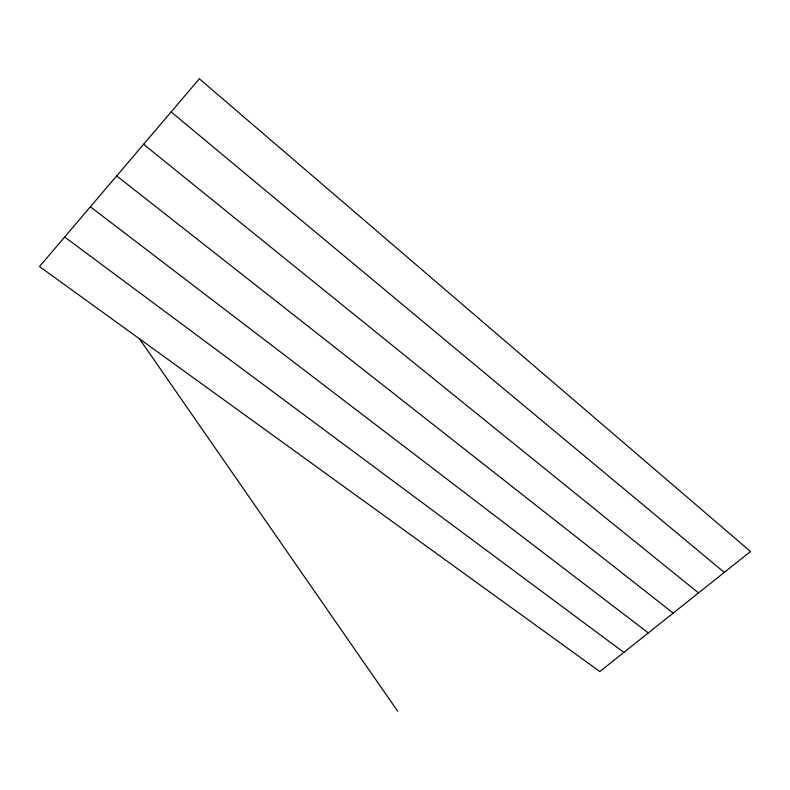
<?xml version="1.0" encoding="UTF-8"?>
<svg xmlns="http://www.w3.org/2000/svg" width="790" height="790" viewBox="0 0 790 790"><rect width="100%" height="100%" fill="white"/><g stroke="black" fill="none" stroke-linecap="round" stroke-linejoin="round"><path stroke-width="1.19" d="M64.652 237.01L623.873 652.402M90.376 206.792L648.323 632.918M116.683 175.894L673.199 613.099M143.602 144.284L698.518 592.935M171.144 111.923L724.282 572.404M139.484 338.821L397.647 711.198M199.347 78.802L39.5 266.556L599.837 671.559L750.5 551.509L199.347 78.802"/></g></svg>
